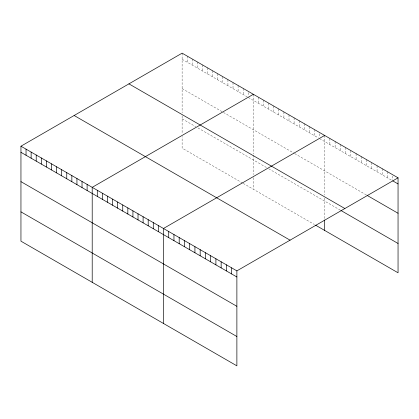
<?xml version="1.0" encoding="UTF-8"?>
<svg xmlns="http://www.w3.org/2000/svg" width="419" height="419" viewBox="0 0 419 419"><rect width="100%" height="100%" fill="white"/><g stroke="black" fill="none" stroke-linecap="round" stroke-linejoin="round"><path stroke-width="0.31" stroke-dasharray="2.1 1.57" d="M182.118 53.155L182.118 112.763M182.118 59.268L247.152 96.815M248.284 97.47L318.414 137.956M319.545 138.61L391.755 180.301M182.118 88.592L222.835 112.098M223.4 112.428L294.096 153.239M294.662 153.569L366.583 195.092M182.118 118.807L195.689 126.643M197.951 127.947L266.384 167.453M268.647 168.763L340.364 210.17M242.632 183.066L182.118 148.127L182.118 136.521M243.198 183.391L314.454 224.532M392.807 176.017L392.807 180.296M387.559 171.764L387.559 177.881M382.317 168.737L382.317 174.854M377.074 165.709L377.074 171.827M371.831 162.682L371.831 168.799M366.583 159.655L366.583 165.767M361.34 156.627L361.34 162.74M356.098 153.6L356.098 159.712M350.855 150.573L350.855 156.685M345.607 147.546L345.607 153.658M340.364 144.518L340.364 150.631M335.121 141.491L335.121 147.603M329.879 138.464L329.879 144.576M324.631 135.437L324.631 195.044M324.631 198.067L324.631 218.802M319.545 133.719L319.545 137.385M314.454 129.555L314.454 135.672M309.363 126.617L309.363 132.734M304.273 123.678L304.273 129.796M299.182 120.74L299.182 126.857M294.096 117.802L294.096 123.919M289.005 114.864L289.005 120.976M283.914 111.925L283.914 118.038M278.824 108.987L278.824 115.099M273.733 106.049L273.733 112.161M268.647 103.111L268.647 109.223M263.556 100.172L263.556 106.285M258.465 97.234L258.465 103.346M253.375 94.296L253.375 153.904M253.375 155.109L253.375 174.608M253.375 177.661L253.375 189.268M248.284 92.578L248.284 96.244M243.198 88.419L243.198 94.532M238.107 85.476L238.107 91.593M233.016 82.538L233.016 88.655M227.926 79.6L227.926 85.717M222.835 76.661L222.835 82.779M217.749 73.723L217.749 79.84M212.658 70.785L212.658 76.897M207.567 67.847L207.567 73.959M202.477 64.908L202.477 71.02M197.386 61.97L197.386 68.082M192.3 59.032L192.3 65.144M187.209 56.094L187.209 62.206M182.118 115.785L182.118 133.467"/><path stroke-width="0.63" d="M20.95 146.205L236.882 270.873L236.882 365.845L20.95 241.176L20.95 146.205L182.118 53.155L398.05 177.824L398.05 272.795L315.586 225.186M253.375 94.296L92.206 187.345L92.206 282.317M324.631 135.437L163.468 228.486L163.468 323.458M236.882 270.873L398.05 177.824M392.807 180.908L398.05 183.936M367.112 195.395L398.05 213.261M128.932 83.863L344.863 208.526M340.888 210.469L398.05 243.47M74.137 115.497L290.068 240.166M20.95 152.317L236.882 276.985M20.95 181.642L236.882 306.31M20.95 211.857L236.882 336.52M324.631 220.022L324.631 230.408M231.639 267.841L231.639 273.958M226.396 264.813L226.396 270.931M221.148 261.786L221.148 267.903M215.905 258.759L215.905 264.876M210.663 255.731L210.663 261.849M205.42 252.704L205.42 258.816M200.172 249.677L200.172 255.789M194.929 246.65L194.929 252.762M189.687 243.622L189.687 249.734M184.444 240.595L184.444 246.707M179.196 237.568L179.196 243.68M173.953 234.54L173.953 240.653M168.71 231.513L168.71 237.625M158.377 225.548L158.377 231.66M153.286 222.604L153.286 228.722M148.195 219.666L148.195 225.783M143.104 216.728L143.104 222.845M138.019 213.79L138.019 219.907M132.928 210.851L132.928 216.969M127.837 207.913L127.837 214.025M122.746 204.975L122.746 211.087M117.655 202.037L117.655 208.149M112.564 199.098L112.564 205.21M107.479 196.16L107.479 202.272M102.388 193.222L102.388 199.334M97.297 190.284L97.297 196.396M87.115 184.407L87.115 190.519M82.03 181.469L82.03 187.581M76.939 178.525L76.939 184.643M71.848 175.587L71.848 181.705M66.757 172.649L66.757 178.766M61.666 169.711L61.666 175.828M56.581 166.772L56.581 172.89M51.49 163.834L51.49 169.946M46.399 160.896L46.399 167.008M41.308 157.958L41.308 164.07M36.217 155.02L36.217 161.132M31.132 152.081L31.132 158.193M26.041 149.143L26.041 155.255"/></g></svg>
